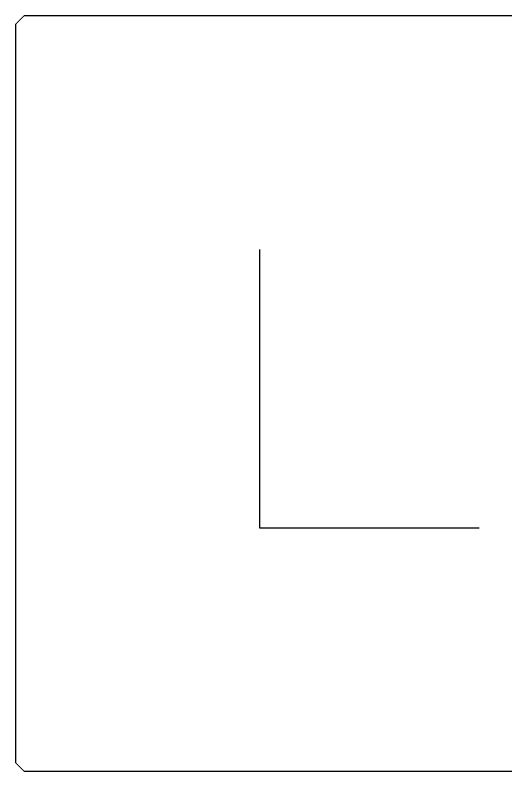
# Model space of a CAD drawing. Header units: inches. Extents: x 0 to 33.5, y 0 to 22.4.
# Drawn here: x 0.02 to 14.54, y 0.02 to 22.44 of the extents above; entities that cross this region are included whole.
import ezdxf
from ezdxf.enums import TextEntityAlignment as Align

# ---------------------------------------------------------------- set-up
doc = ezdxf.new("R2010")
doc.units = ezdxf.units.IN
doc.header["$MEASUREMENT"] = 0
doc.layers.add('TITLE', color=7, linetype='Continuous')
doc.styles.add('ITALIC', font='ITALIC')
doc.styles.add('SIMPLEX', font='SIMPLEX')

# ---------------------------------------------------------------- blocks, each defined once
blk = doc.blocks.new('NO_NUM_acade_title')
at = {"layer": 'TITLE', "const_width": 0.0312}
blk.add_lwpolyline([(30.594, 0.281), (30.594, 22.177), (30.344, 22.427), (0.281, 22.427), (0.031, 22.177), (0.031, 0.281), (0.281, 0.031), (30.344, 0.031)], close=True, dxfattribs=at)
at = {"layer": 'TITLE', "color": 1, "style": 'ITALIC'}
for tag, height, p in [('TITLE#1', 0.125, (32.156, 3.406)), ('TITLE#2', 0.125, (32.156, 3.204)), ('TITLE#3', 0.125, (32.156, 3.001)), ('TITLE#4', 0.125, (32.156, 2.799)), ('DWG#', 0.2, (32.156, 0.826))]:
    blk.add_attdef(tag, text='', height=height, dxfattribs=at).set_placement(p, align=Align.CENTER)
at = {"layer": 'TITLE', "color": 1, "style": 'SIMPLEX'}
blk.add_attdef('CAD#', (30.826, 1.958), '', height=0.0938, rotation=90, dxfattribs=at)
at = {"layer": 'TITLE', "color": 1}
for tag, p, height, style in [('ENGINEER', (31.237, 1.958), 0.0938, 'ITALIC'), ('CHKDBY', (32.424, 1.958), 0.0938, 'ITALIC'), ('JOB#', (31.464, 1.644), 0.0938, 'SIMPLEX'), ('DRAWNBY', (32.494, 1.644), 0.0938, 'ITALIC'), ('SCALE', (31.353, 1.344), 0.0938, 'SIMPLEX'), ('DATE', (32.408, 1.344), 0.0938, 'SIMPLEX'), ('SHTS', (32.532, 0.25), 0.2, 'ITALIC')]:
    blk.add_attdef(tag, p, '', height=height, dxfattribs=dict(at, style=style))
at = {"layer": 'TITLE', "color": 1, "style": 'ITALIC'}
blk.add_attdef('SH#', text='', height=0.2, dxfattribs=at).set_placement((31.881, 0.25), align=Align.RIGHT)
at = {"layer": 'TITLE', "color": 7, "flags": 9}
blk.add_attdef('WD_TB', (31.219, 0.031), '', height=0.125, dxfattribs=at)

msp = doc.modelspace()

# ---------------------------------------------------------------- linework, layer by layer
for p, q in [((7.25, 15.5), (7.25, 7.25)), ((7.25, 7.25), (13.75, 7.25))]:
    msp.add_line(p, q)

# ---------------------------------------------------------------- block references
msp.add_blockref('NO_NUM_acade_title', (0, 0))

doc.saveas('drawing.dxf')
